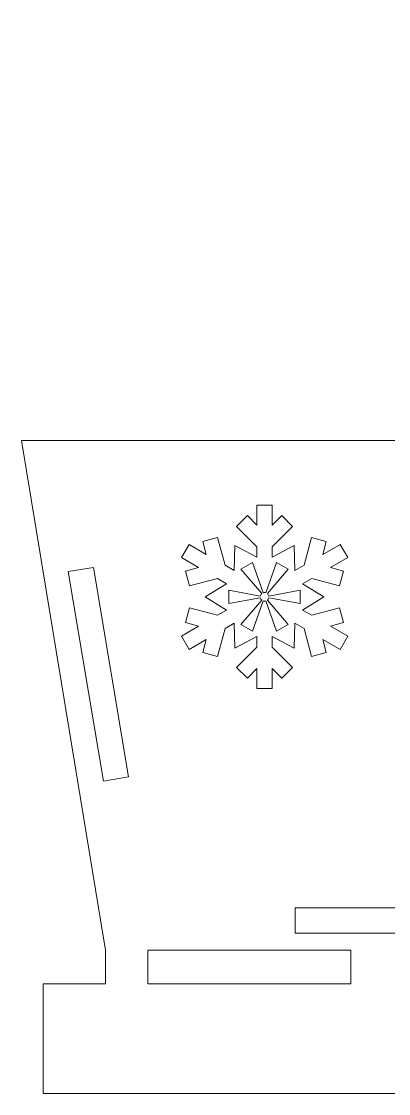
# Model space of a CAD drawing. Header units: millimetres. Extents: x -417 to 423, y -129 to 130.
# Drawn here: x -296.3 to -253.1, y -129.1 to -2.9 of the extents above; entities that cross this region are included whole.
import ezdxf

# ---------------------------------------------------------------- set-up
doc = ezdxf.new("R2010")
doc.units = ezdxf.units.MM
doc.header["$MEASUREMENT"] = 0
doc.layers.add('Camada 1', color=7, linetype='Continuous')

msp = doc.modelspace()

# ---------------------------------------------------------------- linework, layer by layer
at = {"layer": 'Camada 1', "color": 250, "lineweight": 20}
for points, knots in [([(-108.9558, -116.1846), (-108.9558, -116.1846), (-108.9558, -110.645), (-108.9558, -110.645), (-108.9558, -110.645), (-102.3488, -110.9216), (-97.9652, -108.239), (-94.6314, -105.1581), (-94.6314, -105.1581), (-87.3953, -98.4709), (-85.1994, -85.6952), (-90.7202, -77.2132), (-90.7202, -77.2132), (-94.7894, -68.8955), (-105.2778, -59.5347), (-122.1855, -49.1306), (-122.1855, -49.1306), (-124.721, -47.526), (-132.9916, -46.6607), (-140.9969, -46.5348), (-140.9969, -46.5348), (-152.559, -43.7149), (-161.0808, -36.9499), (-166.5625, -26.2396), (-166.5625, -26.2396), (-168.5027, -22.4029), (-167.3598, -17.7245), (-163.8693, -15.2145), (-163.8693, -15.2145), (-160.3787, -12.7045), (-155.58, -13.11), (-152.5604, -16.1706), (-152.5604, -16.1706), (-154.0899, -17.3196), (-154.4744, -19.4537), (-153.442, -21.0642), (-153.442, -21.0642), (-152.4096, -22.6747), (-150.3099, -23.2164), (-148.6272, -22.3064), (-148.6272, -22.3064), (-147.028, -21.9692), (-145.697, -20.8664), (-145.0684, -19.3578), (-145.0684, -19.3578), (-144.4399, -17.8492), (-144.5939, -16.1277), (-145.4807, -14.7547), (-145.4807, -14.7547), (-146.9971, -10.3188), (-150.3939, -6.7782), (-154.7631, -5.079), (-154.7631, -5.079), (-159.5358, -2.9317), (-165.0342, -3.1166), (-169.652, -5.5794), (-169.652, -5.5794), (-174.2698, -8.0421), (-177.4864, -12.5053), (-178.3621, -17.6651), (-178.3621, -17.6651), (-179.6802, -31.609), (-173.3601, -43.1405), (-159.402, -52.2596), (-159.402, -52.2596), (-157.4766, -53.5175), (-155.4059, -54.7295), (-153.1898, -55.8956), (-153.1898, -55.8956), (-151.9161, -60.507), (-154.4087, -64.0216), (-158.7086, -65.4385), (-158.7086, -65.4385), (-161.1395, -66.2396), (-163.3679, -66.1217), (-165.8633, -66.1217), (-165.8633, -66.1217), (-165.8633, -66.1217), (-230.2112, -66.1217), (-230.2112, -66.1217), (-230.2112, -66.1217), (-230.2112, -66.1217), (-239.4373, -52.2596), (-239.4373, -52.2596), (-239.4373, -52.2596), (-239.4373, -52.2596), (-253.323, -52.2596), (-253.323, -52.2596), (-253.323, -52.2596), (-253.323, -52.2596), (-296.323, -52.2596), (-296.323, -52.2596), (-296.323, -52.2596), (-296.323, -52.2596), (-286.4294, -112.2239), (-286.4294, -112.2239), (-286.4294, -112.2239), (-286.4294, -112.2239), (-286.4294, -116.1846), (-286.4294, -116.1846), (-286.4294, -116.1846), (-286.4294, -116.1846), (-293.7493, -116.1846), (-293.7493, -116.1846), (-293.7493, -116.1846), (-293.7493, -116.1846), (-293.7493, -129.0963), (-293.7493, -129.0963), (-293.7493, -129.0963), (-293.7493, -129.0963), (-101.2431, -129.0963), (-101.2431, -129.0963), (-101.2431, -129.0963), (-65.3551, -127.8508), (-60.3457, -83.6124), (-81.7697, -56.7062), (-81.7697, -56.7062), (-82.545, -56.0007), (-83.6744, -55.8446), (-84.612, -56.3134), (-84.612, -56.3134), (-85.5496, -56.7822), (-86.1023, -57.7793), (-86.0031, -58.8229), (-86.0031, -58.8229), (-67.2099, -86.878), (-78.4282, -115.7353), (-101.2431, -116.1846), (-101.2431, -116.1846), (-101.2431, -116.1846), (-108.9558, -116.1846), (-108.9558, -116.1846)], [0, 0, 0, 0, 0.02941176, 0.02941176, 0.02941176, 0.02941176, 0.05882353, 0.05882353, 0.05882353, 0.05882353, 0.08823529, 0.08823529, 0.08823529, 0.08823529, 0.11764706, 0.11764706, 0.11764706, 0.11764706, 0.14705882, 0.14705882, 0.14705882, 0.14705882, 0.17647059, 0.17647059, 0.17647059, 0.17647059, 0.20588235, 0.20588235, 0.20588235, 0.20588235, 0.23529412, 0.23529412, 0.23529412, 0.23529412, 0.26470588, 0.26470588, 0.26470588, 0.26470588, 0.29411765, 0.29411765, 0.29411765, 0.29411765, 0.32352941, 0.32352941, 0.32352941, 0.32352941, 0.35294118, 0.35294118, 0.35294118, 0.35294118, 0.38235294, 0.38235294, 0.38235294, 0.38235294, 0.41176471, 0.41176471, 0.41176471, 0.41176471, 0.44117647, 0.44117647, 0.44117647, 0.44117647, 0.47058824, 0.47058824, 0.47058824, 0.47058824, 0.5, 0.5, 0.5, 0.5, 0.52941176, 0.52941176, 0.52941176, 0.52941176, 0.55882353, 0.55882353, 0.55882353, 0.55882353, 0.58823529, 0.58823529, 0.58823529, 0.58823529, 0.61764706, 0.61764706, 0.61764706, 0.61764706, 0.64705882, 0.64705882, 0.64705882, 0.64705882, 0.67647059, 0.67647059, 0.67647059, 0.67647059, 0.70588235, 0.70588235, 0.70588235, 0.70588235, 0.73529412, 0.73529412, 0.73529412, 0.73529412, 0.76470588, 0.76470588, 0.76470588, 0.76470588, 0.79411765, 0.79411765, 0.79411765, 0.79411765, 0.82352941, 0.82352941, 0.82352941, 0.82352941, 0.85294118, 0.85294118, 0.85294118, 0.85294118, 0.88235294, 0.88235294, 0.88235294, 0.88235294, 0.91176471, 0.91176471, 0.91176471, 0.91176471, 0.94117647, 0.94117647, 0.94117647, 0.94117647, 1, 1, 1, 1]), ([(-290.801, -67.6772), (-290.801, -67.6772), (-287.8422, -67.1812), (-287.8422, -67.1812), (-287.8422, -67.1812), (-287.8422, -67.1812), (-283.7095, -91.8371), (-283.7095, -91.8371), (-283.7095, -91.8371), (-283.7095, -91.8371), (-286.6682, -92.3332), (-286.6682, -92.3332), (-286.6682, -92.3332), (-286.6682, -92.3332), (-290.801, -67.6772), (-290.801, -67.6772)], [0, 0, 0, 0, 0.2, 0.2, 0.2, 0.2, 0.4, 0.4, 0.4, 0.4, 0.6, 0.6, 0.6, 0.6, 1, 1, 1, 1]), ([(-264.0667, -107.2239), (-264.0667, -107.2239), (-239.0667, -107.2239), (-239.0667, -107.2239), (-239.0667, -107.2239), (-239.0667, -107.2239), (-239.0667, -110.2239), (-239.0667, -110.2239), (-239.0667, -110.2239), (-239.0667, -110.2239), (-264.0667, -110.2239), (-264.0667, -110.2239), (-264.0667, -110.2239), (-264.0667, -110.2239), (-264.0667, -107.2239), (-264.0667, -107.2239)], [0, 0, 0, 0, 0.2, 0.2, 0.2, 0.2, 0.4, 0.4, 0.4, 0.4, 0.6, 0.6, 0.6, 0.6, 1, 1, 1, 1]), ([(-257.5126, -112.2239), (-257.5126, -112.2239), (-257.5126, -116.1846), (-257.5126, -116.1846), (-257.5126, -116.1846), (-257.5126, -116.1846), (-281.4294, -116.1846), (-281.4294, -116.1846), (-281.4294, -116.1846), (-281.4294, -116.1846), (-281.4294, -112.2239), (-281.4294, -112.2239), (-281.4294, -112.2239), (-281.4294, -112.2239), (-257.5126, -112.2239), (-257.5126, -112.2239)], [0, 0, 0, 0, 0.2, 0.2, 0.2, 0.2, 0.4, 0.4, 0.4, 0.4, 0.6, 0.6, 0.6, 0.6, 1, 1, 1, 1])]:
    msp.add_open_spline(points, degree=3, knots=knots, dxfattribs=at)
at = {"layer": 'Camada 1', "color": 240, "lineweight": 9}
msp.add_open_spline([(-268.5838, -64.7518), (-268.5838, -64.7518), (-268.5838, -65.9913), (-268.5838, -65.9913), (-268.5838, -65.9913), (-268.5838, -65.9913), (-271.1765, -64.6001), (-271.1765, -64.6001), (-271.1765, -64.6001), (-271.1765, -64.6001), (-271.2681, -67.541), (-271.2681, -67.541), (-271.2681, -67.541), (-271.2681, -67.541), (-272.3414, -66.9213), (-272.3414, -66.9213), (-272.3414, -66.9213), (-272.3414, -66.9213), (-273.2188, -63.647), (-273.2188, -63.647), (-273.2188, -63.647), (-273.2188, -63.647), (-274.9575, -64.1129), (-274.9575, -64.1129), (-274.9575, -64.1129), (-274.9575, -64.1129), (-274.546, -65.6485), (-274.546, -65.6485), (-274.546, -65.6485), (-274.546, -65.6485), (-276.5829, -64.4725), (-276.5829, -64.4725), (-276.5829, -64.4725), (-276.5829, -64.4725), (-277.4829, -66.0313), (-277.4829, -66.0313), (-277.4829, -66.0313), (-277.4829, -66.0313), (-275.446, -67.2073), (-275.446, -67.2073), (-275.446, -67.2073), (-275.446, -67.2073), (-276.9816, -67.6188), (-276.9816, -67.6188), (-276.9816, -67.6188), (-276.9816, -67.6188), (-276.5157, -69.3575), (-276.5157, -69.3575), (-276.5157, -69.3575), (-276.5157, -69.3575), (-273.2414, -68.4801), (-273.2414, -68.4801), (-273.2414, -68.4801), (-273.2414, -68.4801), (-272.168, -69.0999), (-272.168, -69.0999), (-272.168, -69.0999), (-272.168, -69.0999), (-274.6692, -70.6496), (-274.6692, -70.6496), (-274.6692, -70.6496), (-274.6692, -70.6496), (-272.168, -72.1994), (-272.168, -72.1994), (-272.168, -72.1994), (-272.168, -72.1994), (-273.2414, -72.8191), (-273.2414, -72.8191), (-273.2414, -72.8191), (-273.2414, -72.8191), (-276.5157, -71.9417), (-276.5157, -71.9417), (-276.5157, -71.9417), (-276.5157, -71.9417), (-276.9816, -73.6804), (-276.9816, -73.6804), (-276.9816, -73.6804), (-276.9816, -73.6804), (-275.446, -74.0919), (-275.446, -74.0919), (-275.446, -74.0919), (-275.446, -74.0919), (-277.4829, -75.2679), (-277.4829, -75.2679), (-277.4829, -75.2679), (-277.4829, -75.2679), (-276.5829, -76.8267), (-276.5829, -76.8267), (-276.5829, -76.8267), (-276.5829, -76.8267), (-274.546, -75.6507), (-274.546, -75.6507), (-274.546, -75.6507), (-274.546, -75.6507), (-274.9575, -77.1863), (-274.9575, -77.1863), (-274.9575, -77.1863), (-274.9575, -77.1863), (-273.2188, -77.6522), (-273.2188, -77.6522), (-273.2188, -77.6522), (-273.2188, -77.6522), (-272.3414, -74.3779), (-272.3414, -74.3779), (-272.3414, -74.3779), (-272.3414, -74.3779), (-271.2681, -73.7582), (-271.2681, -73.7582), (-271.2681, -73.7582), (-271.2681, -73.7582), (-271.1765, -76.6992), (-271.1765, -76.6992), (-271.1765, -76.6992), (-271.1765, -76.6992), (-268.5838, -75.3079), (-268.5838, -75.3079), (-268.5838, -75.3079), (-268.5838, -75.3079), (-268.5838, -76.5474), (-268.5838, -76.5474), (-268.5838, -76.5474), (-268.5838, -76.5474), (-270.9807, -78.9443), (-270.9807, -78.9443), (-270.9807, -78.9443), (-270.9807, -78.9443), (-269.7079, -80.2171), (-269.7079, -80.2171), (-269.7079, -80.2171), (-269.7079, -80.2171), (-268.5838, -79.093), (-268.5838, -79.093), (-268.5838, -79.093), (-268.5838, -79.093), (-268.5838, -81.445), (-268.5838, -81.445), (-268.5838, -81.445), (-268.5838, -81.445), (-266.7838, -81.445), (-266.7838, -81.445), (-266.7838, -81.445), (-266.7838, -81.445), (-266.7838, -79.093), (-266.7838, -79.093), (-266.7838, -79.093), (-266.7838, -79.093), (-265.6597, -80.2171), (-265.6597, -80.2171), (-265.6597, -80.2171), (-265.6597, -80.2171), (-264.3869, -78.9443), (-264.3869, -78.9443), (-264.3869, -78.9443), (-264.3869, -78.9443), (-266.7838, -76.5474), (-266.7838, -76.5474), (-266.7838, -76.5474), (-266.7838, -76.5474), (-266.7838, -75.3079), (-266.7838, -75.3079), (-266.7838, -75.3079), (-266.7838, -75.3079), (-264.1911, -76.6991), (-264.1911, -76.6991), (-264.1911, -76.6991), (-264.1911, -76.6991), (-264.0995, -73.7582), (-264.0995, -73.7582), (-264.0995, -73.7582), (-264.0995, -73.7582), (-263.0262, -74.3779), (-263.0262, -74.3779), (-263.0262, -74.3779), (-263.0262, -74.3779), (-262.1488, -77.6522), (-262.1488, -77.6522), (-262.1488, -77.6522), (-262.1488, -77.6522), (-260.4101, -77.1863), (-260.4101, -77.1863), (-260.4101, -77.1863), (-260.4101, -77.1863), (-260.8216, -75.6507), (-260.8216, -75.6507), (-260.8216, -75.6507), (-260.8216, -75.6507), (-258.7847, -76.8267), (-258.7847, -76.8267), (-258.7847, -76.8267), (-258.7847, -76.8267), (-257.8847, -75.2679), (-257.8847, -75.2679), (-257.8847, -75.2679), (-257.8847, -75.2679), (-259.9216, -74.0919), (-259.9216, -74.0919), (-259.9216, -74.0919), (-259.9216, -74.0919), (-258.386, -73.6804), (-258.386, -73.6804), (-258.386, -73.6804), (-258.386, -73.6804), (-258.8519, -71.9417), (-258.8519, -71.9417), (-258.8519, -71.9417), (-258.8519, -71.9417), (-262.1262, -72.8191), (-262.1262, -72.8191), (-262.1262, -72.8191), (-262.1262, -72.8191), (-263.1996, -72.1993), (-263.1996, -72.1993), (-263.1996, -72.1993), (-263.1996, -72.1993), (-260.6984, -70.6496), (-260.6984, -70.6496), (-260.6984, -70.6496), (-260.6984, -70.6496), (-263.1996, -69.0998), (-263.1996, -69.0998), (-263.1996, -69.0998), (-263.1996, -69.0998), (-262.1262, -68.4801), (-262.1262, -68.4801), (-262.1262, -68.4801), (-262.1262, -68.4801), (-258.8519, -69.3575), (-258.8519, -69.3575), (-258.8519, -69.3575), (-258.8519, -69.3575), (-258.386, -67.6188), (-258.386, -67.6188), (-258.386, -67.6188), (-258.386, -67.6188), (-259.9216, -67.2073), (-259.9216, -67.2073), (-259.9216, -67.2073), (-259.9216, -67.2073), (-257.8847, -66.0313), (-257.8847, -66.0313), (-257.8847, -66.0313), (-257.8847, -66.0313), (-258.7847, -64.4725), (-258.7847, -64.4725), (-258.7847, -64.4725), (-258.7847, -64.4725), (-260.8216, -65.6485), (-260.8216, -65.6485), (-260.8216, -65.6485), (-260.8216, -65.6485), (-260.4101, -64.1129), (-260.4101, -64.1129), (-260.4101, -64.1129), (-260.4101, -64.1129), (-262.1488, -63.647), (-262.1488, -63.647), (-262.1488, -63.647), (-262.1488, -63.647), (-263.0262, -66.9213), (-263.0262, -66.9213), (-263.0262, -66.9213), (-263.0262, -66.9213), (-264.0995, -67.541), (-264.0995, -67.541), (-264.0995, -67.541), (-264.0995, -67.541), (-264.1911, -64.6), (-264.1911, -64.6), (-264.1911, -64.6), (-264.1911, -64.6), (-266.7838, -65.9913), (-266.7838, -65.9913), (-266.7838, -65.9913), (-266.7838, -65.9913), (-266.7838, -64.7518), (-266.7838, -64.7518), (-266.7838, -64.7518), (-266.7838, -64.7518), (-264.3869, -62.3549), (-264.3869, -62.3549), (-264.3869, -62.3549), (-264.3869, -62.3549), (-265.6597, -61.0821), (-265.6597, -61.0821), (-265.6597, -61.0821), (-265.6597, -61.0821), (-266.7838, -62.2062), (-266.7838, -62.2062), (-266.7838, -62.2062), (-266.7838, -62.2062), (-266.7838, -59.8542), (-266.7838, -59.8542), (-266.7838, -59.8542), (-266.7838, -59.8542), (-268.5838, -59.8542), (-268.5838, -59.8542), (-268.5838, -59.8542), (-268.5838, -59.8542), (-268.5838, -62.2062), (-268.5838, -62.2062), (-268.5838, -62.2062), (-268.5838, -62.2062), (-269.7079, -61.0821), (-269.7079, -61.0821), (-269.7079, -61.0821), (-269.7079, -61.0821), (-270.9807, -62.3549), (-270.9807, -62.3549), (-270.9807, -62.3549), (-270.9807, -62.3549), (-268.5838, -64.7518), (-268.5838, -64.7518)], degree=3, knots=[0, 0, 0, 0, 0.01265823, 0.01265823, 0.01265823, 0.01265823, 0.02531646, 0.02531646, 0.02531646, 0.02531646, 0.03797468, 0.03797468, 0.03797468, 0.03797468, 0.05063291, 0.05063291, 0.05063291, 0.05063291, 0.06329114, 0.06329114, 0.06329114, 0.06329114, 0.07594937, 0.07594937, 0.07594937, 0.07594937, 0.08860759, 0.08860759, 0.08860759, 0.08860759, 0.10126582, 0.10126582, 0.10126582, 0.10126582, 0.11392405, 0.11392405, 0.11392405, 0.11392405, 0.12658228, 0.12658228, 0.12658228, 0.12658228, 0.13924051, 0.13924051, 0.13924051, 0.13924051, 0.15189873, 0.15189873, 0.15189873, 0.15189873, 0.16455696, 0.16455696, 0.16455696, 0.16455696, 0.17721519, 0.17721519, 0.17721519, 0.17721519, 0.18987342, 0.18987342, 0.18987342, 0.18987342, 0.20253165, 0.20253165, 0.20253165, 0.20253165, 0.21518987, 0.21518987, 0.21518987, 0.21518987, 0.2278481, 0.2278481, 0.2278481, 0.2278481, 0.24050633, 0.24050633, 0.24050633, 0.24050633, 0.25316456, 0.25316456, 0.25316456, 0.25316456, 0.26582278, 0.26582278, 0.26582278, 0.26582278, 0.27848101, 0.27848101, 0.27848101, 0.27848101, 0.29113924, 0.29113924, 0.29113924, 0.29113924, 0.30379747, 0.30379747, 0.30379747, 0.30379747, 0.3164557, 0.3164557, 0.3164557, 0.3164557, 0.32911392, 0.32911392, 0.32911392, 0.32911392, 0.34177215, 0.34177215, 0.34177215, 0.34177215, 0.35443038, 0.35443038, 0.35443038, 0.35443038, 0.36708861, 0.36708861, 0.36708861, 0.36708861, 0.37974684, 0.37974684, 0.37974684, 0.37974684, 0.39240506, 0.39240506, 0.39240506, 0.39240506, 0.40506329, 0.40506329, 0.40506329, 0.40506329, 0.41772152, 0.41772152, 0.41772152, 0.41772152, 0.43037975, 0.43037975, 0.43037975, 0.43037975, 0.44303797, 0.44303797, 0.44303797, 0.44303797, 0.4556962, 0.4556962, 0.4556962, 0.4556962, 0.46835443, 0.46835443, 0.46835443, 0.46835443, 0.48101266, 0.48101266, 0.48101266, 0.48101266, 0.49367089, 0.49367089, 0.49367089, 0.49367089, 0.50632911, 0.50632911, 0.50632911, 0.50632911, 0.51898734, 0.51898734, 0.51898734, 0.51898734, 0.53164557, 0.53164557, 0.53164557, 0.53164557, 0.5443038, 0.5443038, 0.5443038, 0.5443038, 0.55696203, 0.55696203, 0.55696203, 0.55696203, 0.56962025, 0.56962025, 0.56962025, 0.56962025, 0.58227848, 0.58227848, 0.58227848, 0.58227848, 0.59493671, 0.59493671, 0.59493671, 0.59493671, 0.60759494, 0.60759494, 0.60759494, 0.60759494, 0.62025316, 0.62025316, 0.62025316, 0.62025316, 0.63291139, 0.63291139, 0.63291139, 0.63291139, 0.64556962, 0.64556962, 0.64556962, 0.64556962, 0.65822785, 0.65822785, 0.65822785, 0.65822785, 0.67088608, 0.67088608, 0.67088608, 0.67088608, 0.6835443, 0.6835443, 0.6835443, 0.6835443, 0.69620253, 0.69620253, 0.69620253, 0.69620253, 0.70886076, 0.70886076, 0.70886076, 0.70886076, 0.72151899, 0.72151899, 0.72151899, 0.72151899, 0.73417722, 0.73417722, 0.73417722, 0.73417722, 0.74683544, 0.74683544, 0.74683544, 0.74683544, 0.75949367, 0.75949367, 0.75949367, 0.75949367, 0.7721519, 0.7721519, 0.7721519, 0.7721519, 0.78481013, 0.78481013, 0.78481013, 0.78481013, 0.79746835, 0.79746835, 0.79746835, 0.79746835, 0.81012658, 0.81012658, 0.81012658, 0.81012658, 0.82278481, 0.82278481, 0.82278481, 0.82278481, 0.83544304, 0.83544304, 0.83544304, 0.83544304, 0.84810127, 0.84810127, 0.84810127, 0.84810127, 0.86075949, 0.86075949, 0.86075949, 0.86075949, 0.87341772, 0.87341772, 0.87341772, 0.87341772, 0.88607595, 0.88607595, 0.88607595, 0.88607595, 0.89873418, 0.89873418, 0.89873418, 0.89873418, 0.91139241, 0.91139241, 0.91139241, 0.91139241, 0.92405063, 0.92405063, 0.92405063, 0.92405063, 0.93670886, 0.93670886, 0.93670886, 0.93670886, 0.94936709, 0.94936709, 0.94936709, 0.94936709, 0.96202532, 0.96202532, 0.96202532, 0.96202532, 0.97468354, 0.97468354, 0.97468354, 0.97468354, 1, 1, 1, 1], dxfattribs=at)
at = {"layer": 'Camada 1', "color": 250, "lineweight": 9}
msp.add_open_spline([(-267.1862, -70.5557), (-267.1862, -70.5557), (-263.4759, -69.8558), (-263.4759, -69.8558), (-263.4759, -69.8558), (-263.4759, -69.8558), (-263.476, -71.4435), (-263.476, -71.4435), (-263.476, -71.4435), (-263.476, -71.4435), (-267.1862, -70.7435), (-267.1862, -70.7435), (-267.1862, -70.7435), (-267.2078, -70.8586), (-267.2685, -70.9601), (-267.3538, -71.0335), (-267.3538, -71.0335), (-267.3538, -71.0335), (-264.8924, -73.8968), (-264.8924, -73.8968), (-264.8924, -73.8968), (-264.8924, -73.8968), (-266.2674, -74.6906), (-266.2674, -74.6906), (-266.2674, -74.6906), (-266.2674, -74.6906), (-267.5163, -71.1275), (-267.5163, -71.1275), (-267.5163, -71.1275), (-267.5687, -71.1459), (-267.6251, -71.1559), (-267.6838, -71.1559), (-267.6838, -71.1559), (-267.7425, -71.1559), (-267.7989, -71.1459), (-267.8513, -71.1275), (-267.8513, -71.1275), (-267.8513, -71.1275), (-269.1003, -74.6906), (-269.1003, -74.6906), (-269.1003, -74.6906), (-269.1003, -74.6906), (-270.4752, -73.8967), (-270.4752, -73.8967), (-270.4752, -73.8967), (-270.4752, -73.8967), (-268.0138, -71.0335), (-268.0138, -71.0335), (-268.0138, -71.0335), (-268.0991, -70.9601), (-268.1598, -70.8587), (-268.1814, -70.7435), (-268.1814, -70.7435), (-268.1814, -70.7435), (-271.8917, -71.4434), (-271.8917, -71.4434), (-271.8917, -71.4434), (-271.8917, -71.4434), (-271.8916, -69.8557), (-271.8916, -69.8557), (-271.8916, -69.8557), (-271.8916, -69.8557), (-268.1814, -70.5557), (-268.1814, -70.5557), (-268.1814, -70.5557), (-268.1598, -70.4406), (-268.0991, -70.3391), (-268.0138, -70.2657), (-268.0138, -70.2657), (-268.0138, -70.2657), (-270.4752, -67.4024), (-270.4752, -67.4024), (-270.4752, -67.4024), (-270.4752, -67.4024), (-269.1002, -66.6086), (-269.1002, -66.6086), (-269.1002, -66.6086), (-269.1002, -66.6086), (-267.8513, -70.1717), (-267.8513, -70.1717), (-267.8513, -70.1717), (-267.7989, -70.1533), (-267.7425, -70.1433), (-267.6838, -70.1433), (-267.6838, -70.1433), (-267.6251, -70.1433), (-267.5687, -70.1533), (-267.5163, -70.1717), (-267.5163, -70.1717), (-267.5163, -70.1717), (-266.2673, -66.6086), (-266.2673, -66.6086), (-266.2673, -66.6086), (-266.2673, -66.6086), (-264.8924, -67.4025), (-264.8924, -67.4025), (-264.8924, -67.4025), (-264.8924, -67.4025), (-267.3538, -70.2657), (-267.3538, -70.2657), (-267.3538, -70.2657), (-267.2685, -70.3391), (-267.2078, -70.4406), (-267.1862, -70.5557)], degree=3, knots=[0, 0, 0, 0, 0.03703704, 0.03703704, 0.03703704, 0.03703704, 0.07407407, 0.07407407, 0.07407407, 0.07407407, 0.11111111, 0.11111111, 0.11111111, 0.11111111, 0.14814815, 0.14814815, 0.14814815, 0.14814815, 0.18518519, 0.18518519, 0.18518519, 0.18518519, 0.22222222, 0.22222222, 0.22222222, 0.22222222, 0.25925926, 0.25925926, 0.25925926, 0.25925926, 0.2962963, 0.2962963, 0.2962963, 0.2962963, 0.33333333, 0.33333333, 0.33333333, 0.33333333, 0.37037037, 0.37037037, 0.37037037, 0.37037037, 0.40740741, 0.40740741, 0.40740741, 0.40740741, 0.44444444, 0.44444444, 0.44444444, 0.44444444, 0.48148148, 0.48148148, 0.48148148, 0.48148148, 0.51851852, 0.51851852, 0.51851852, 0.51851852, 0.55555556, 0.55555556, 0.55555556, 0.55555556, 0.59259259, 0.59259259, 0.59259259, 0.59259259, 0.62962963, 0.62962963, 0.62962963, 0.62962963, 0.66666667, 0.66666667, 0.66666667, 0.66666667, 0.7037037, 0.7037037, 0.7037037, 0.7037037, 0.74074074, 0.74074074, 0.74074074, 0.74074074, 0.77777778, 0.77777778, 0.77777778, 0.77777778, 0.81481481, 0.81481481, 0.81481481, 0.81481481, 0.85185185, 0.85185185, 0.85185185, 0.85185185, 0.88888889, 0.88888889, 0.88888889, 0.88888889, 0.92592593, 0.92592593, 0.92592593, 0.92592593, 1, 1, 1, 1], dxfattribs=at)

doc.saveas('drawing.dxf')
